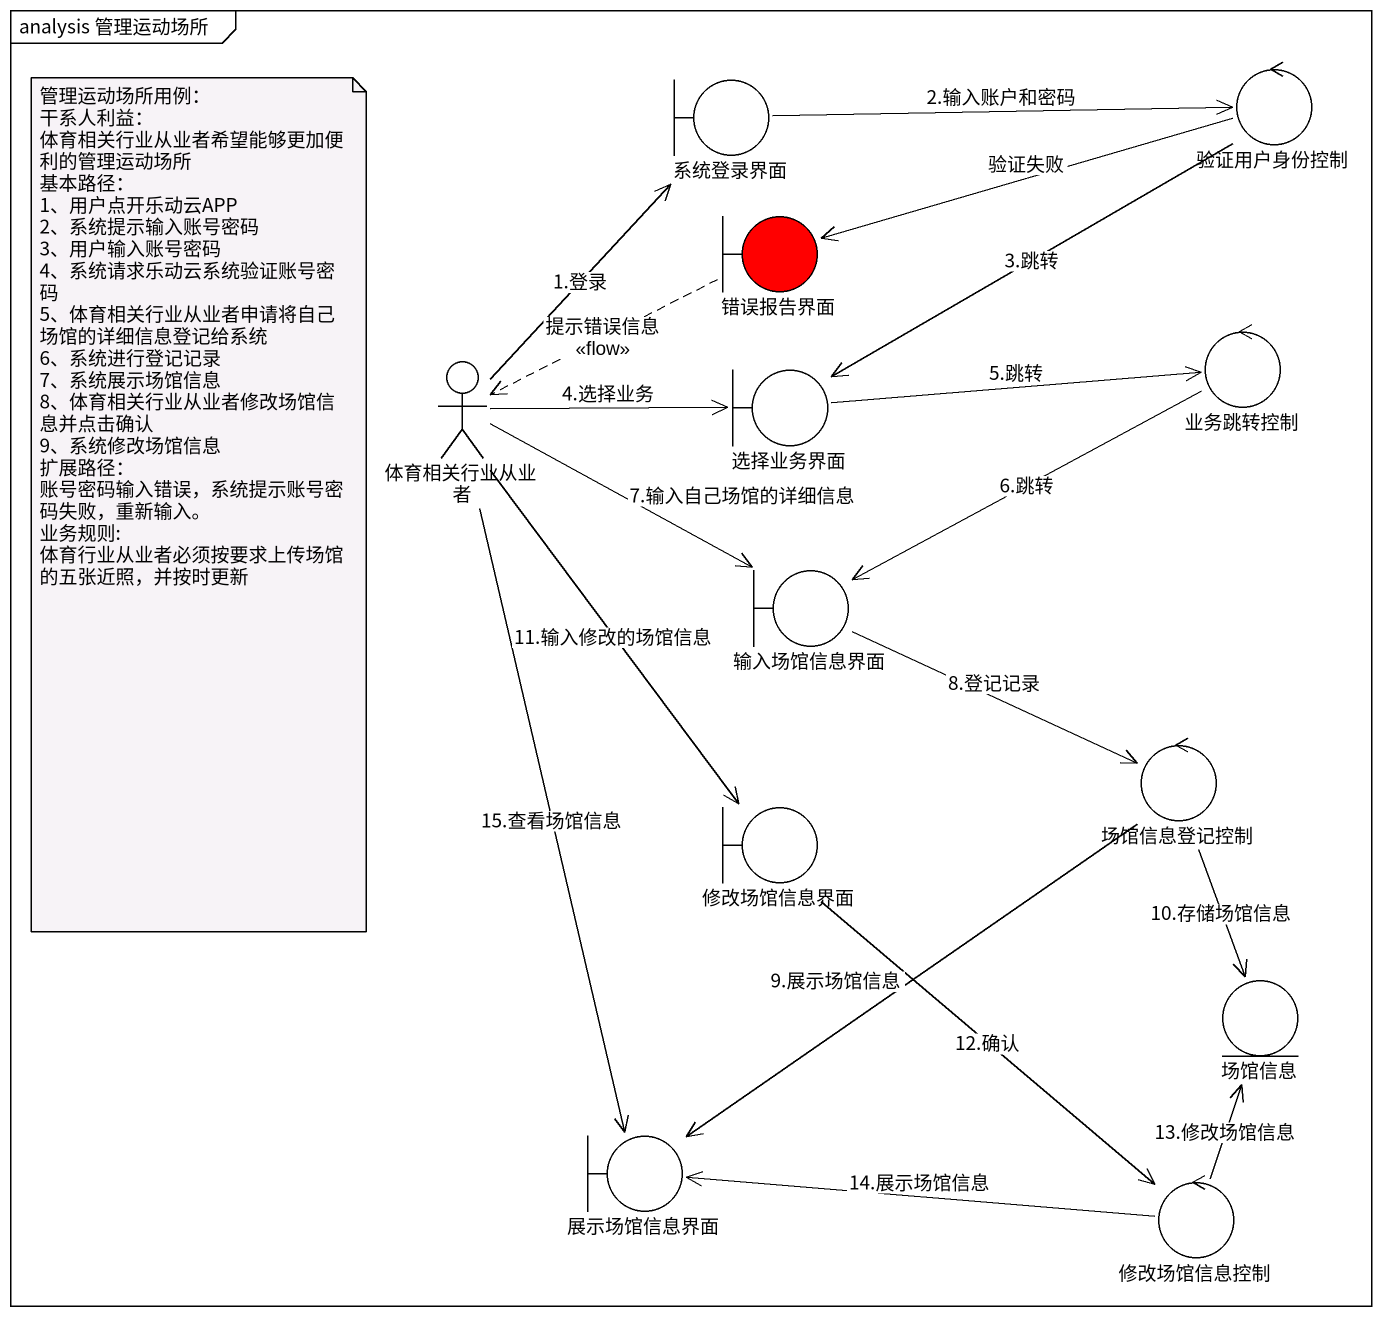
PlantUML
@startuml
mainframe analysis 管理运动场所
boundary 系统登录界面
control 验证用户身份控制
boundary 错误报告界面 #FF0000
actor 体育相关行业从业者
control 业务跳转控制
boundary 选择业务界面
boundary 输入场馆信息界面
control 场馆信息登记控制
boundary 修改场馆信息界面
entity 场馆信息
boundary 展示场馆信息界面
control 修改场馆信息控制
系统登录界面 -right-> 验证用户身份控制 : 2.输入账户和密码
验证用户身份控制 -left-> 错误报告界面 : 验证失败
验证用户身份控制 --> 选择业务界面 : 3.跳转
错误报告界面 .left.> 体育相关行业从业者 : 提示错误信息\n<<flow>>
体育相关行业从业者 -up-> 系统登录界面 : 1.登录
体育相关行业从业者 -right-> 选择业务界面 : 4.选择业务
体育相关行业从业者 -right-> 输入场馆信息界面 : 7.输入自己场馆的详细信息
体育相关行业从业者 --> 修改场馆信息界面 : 11.输入修改的场馆信息
体育相关行业从业者 --> 展示场馆信息界面 : 15.查看场馆信息
业务跳转控制 -left-> 输入场馆信息界面 : 6.跳转
选择业务界面 -right-> 业务跳转控制 : 5.跳转
输入场馆信息界面 -right-> 场馆信息登记控制 : 8.登记记录
场馆信息登记控制 --> 场馆信息 : 10.存储场馆信息
场馆信息登记控制 --> 展示场馆信息界面 : 9.展示场馆信息
修改场馆信息界面 --> 修改场馆信息控制 : 12.确认
修改场馆信息控制 -up-> 场馆信息 : 13.修改场馆信息
修改场馆信息控制 -left-> 展示场馆信息界面 : 14.展示场馆信息
note as N1
  管理运动场所用例：
  干系人利益：
  体育相关行业从业者希望能够更加便利的管理运动场所
  基本路径：
  1、用户点开乐动云APP
  2、系统提示输入账号密码
  3、用户输入账号密码
  4、系统请求乐动云系统验证账号密码
  5、体育相关行业从业者申请将自己场馆的详细信息登记给系统
  6、系统进行登记记录
  7、系统展示场馆信息
  8、体育相关行业从业者修改场馆信息并点击确认
  9、系统修改场馆信息
  扩展路径：
  账号密码输入错误，系统提示账号密码失败，重新输入。
  业务规则:
  体育行业从业者必须按要求上传场馆的五张近照，并按时更新
end note
@enduml
